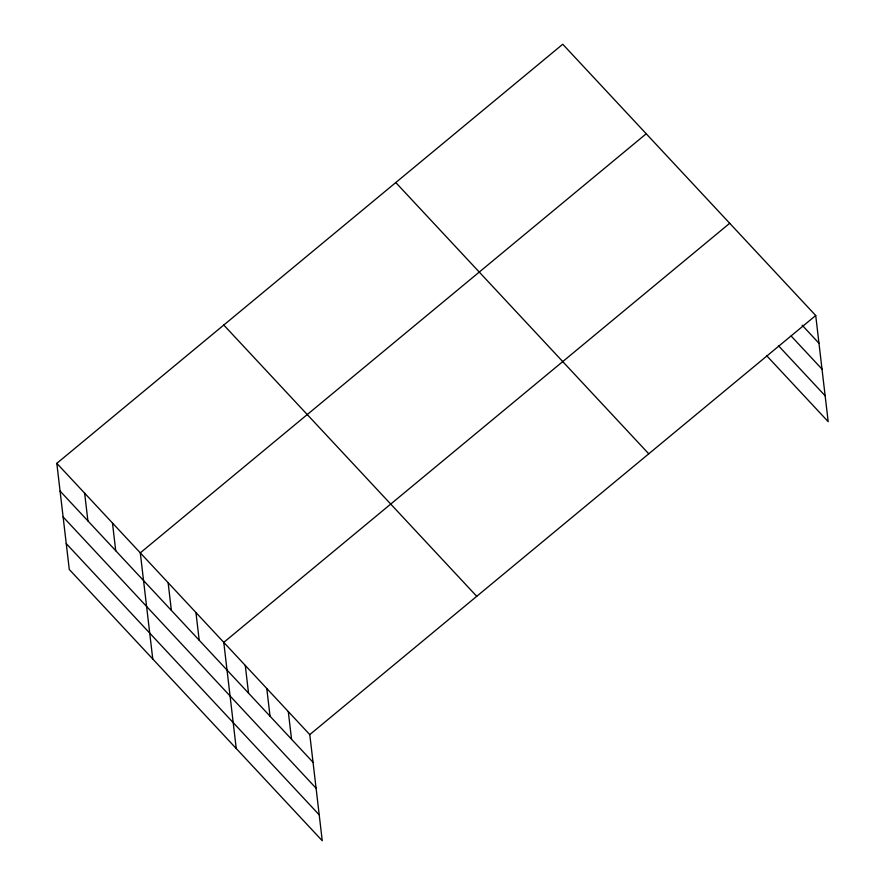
<?xml version="1.0" encoding="UTF-8"?>
<svg xmlns="http://www.w3.org/2000/svg" width="885" height="885" viewBox="0 0 885 885"><rect width="100%" height="100%" fill="white"/><g stroke="black" fill="none" stroke-linecap="round" stroke-linejoin="round"><path stroke-width="1.33" d="M56.817 463.342L309.783 734.605L322.251 840.75L69.284 569.475L56.817 463.342L562.749 44.25L815.716 315.525L828.183 421.658L766.476 355.493M646.227 133.768L140.295 552.859L152.762 659.004M729.705 223.285L223.772 642.377L236.24 748.522M309.783 734.605L815.716 315.525M802.142 325.193L818.968 343.236M791.157 336.034L822.01 369.111M778.402 345.659L825.141 395.783M395.783 182.553L648.76 453.817M223.772 325.038L476.738 596.313M60.069 491.053L313.047 762.317M63.112 516.928L316.078 788.203M66.242 543.6L319.219 814.864M288.289 711.551L291.541 739.263M266.783 688.497L270.036 716.208M245.278 665.431L248.53 693.143M195.95 612.531L199.202 640.253M168.128 582.695L171.38 610.407M112.472 523.013L115.725 550.736M84.639 493.177L87.903 520.889"/></g></svg>
